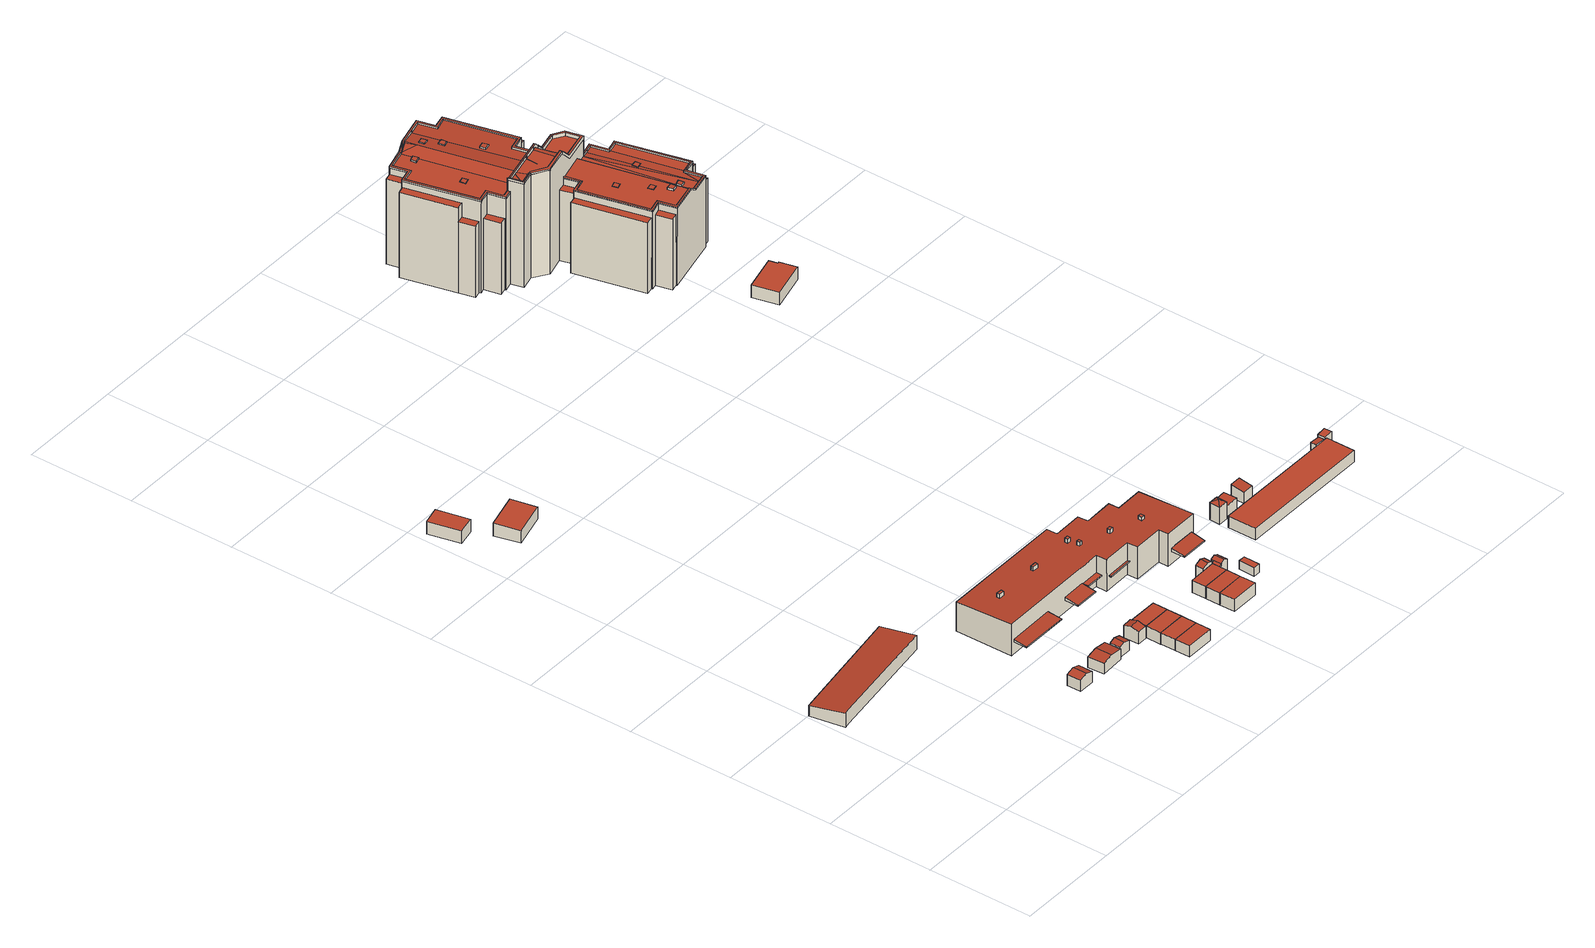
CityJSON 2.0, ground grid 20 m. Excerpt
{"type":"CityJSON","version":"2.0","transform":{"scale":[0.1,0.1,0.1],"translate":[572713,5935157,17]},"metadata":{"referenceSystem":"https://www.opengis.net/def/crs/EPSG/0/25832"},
"CityObjects":{
"building1":{"type":"Building","attributes":{"Grundfläche 2D":"156.822739","Grundhöhe NN":"17.867"},"geometry":[{"type":"Solid","lod":"3","boundaries":[[[[0,1,2,3,4,5]],[[6,3,2,1,7,8]],[[4,3,6,9]],[[10,0,5,4,9,11]],[[1,0,10,7]],[[11,9,6,8,7,10]]]],"semantics":{"surfaces":[{"type":"RoofSurface"},{"type":"WallSurface"},{"type":"GroundSurface"}],"values":[[0,1,1,1,1,2]]}}]},
"building2":{"type":"Building","attributes":{"Grundfläche 2D":"7.938549","Grundhöhe NN":"18.484"},"geometry":[{"type":"Solid","lod":"3","boundaries":[[[[12,13,14,15]],[[16,12,15,17]],[[17,15,14,18,19]],[[16,17,19,20]],[[13,12,16,20,21]],[[14,13,21,18]],[[19,18,21,20]]]],"semantics":{"surfaces":[{"type":"RoofSurface"},{"type":"WallSurface"},{"type":"GroundSurface"}],"values":[[0,0,1,1,1,1,2]]}}]},
"building3":{"type":"Building","attributes":{"Grundfläche 2D":"20.739917","Grundhöhe NN":"17.662"},"geometry":[{"type":"Solid","lod":"3","boundaries":[[[[22,23,24,25]],[[26,27,25,24]],[[27,28,22,25]],[[28,29,23,22]],[[29,26,24,23]],[[29,28,27,26]]]],"semantics":{"surfaces":[{"type":"RoofSurface"},{"type":"WallSurface"},{"type":"GroundSurface"}],"values":[[0,1,1,1,1,2]]}}]},
"building4":{"type":"Building","attributes":{"Grundfläche 2D":"14.587324","Grundhöhe NN":"18.676"},"geometry":[{"type":"Solid","lod":"3","boundaries":[[[[30,31,32,33]],[[34,31,30,35]],[[33,32,36,37]],[[35,30,33,37,38]],[[34,35,38,39]],[[36,32,31,34,39]],[[38,37,36,39]]]],"semantics":{"surfaces":[{"type":"RoofSurface"},{"type":"WallSurface"},{"type":"GroundSurface"}],"values":[[0,0,1,1,1,1,2]]}}]},
"building5":{"type":"Building","attributes":{"Grundfläche 2D":"33.916107","Grundhöhe NN":"17.527"},"geometry":[{"type":"Solid","lod":"3","boundaries":[[[[40,41,42,43]],[[44,45,43,42]],[[45,46,40,43]],[[46,47,41,40]],[[47,44,42,41]],[[47,46,45,44]]]],"semantics":{"surfaces":[{"type":"RoofSurface"},{"type":"WallSurface"},{"type":"GroundSurface"}],"values":[[0,1,1,1,1,2]]}}]},
"building6":{"type":"Building","attributes":{"Grundfläche 2D":"4.692094","Grundhöhe NN":"18.801"},"geometry":[{"type":"Solid","lod":"3","boundaries":[[[[48,49,50,51]],[[52,48,51,53]],[[53,51,50,54,55]],[[52,53,55,56]],[[49,48,52,56,57]],[[50,49,57,54]],[[55,54,57,56]]]],"semantics":{"surfaces":[{"type":"RoofSurface"},{"type":"WallSurface"},{"type":"GroundSurface"}],"values":[[0,0,1,1,1,1,2]]}}]},
"building7":{"type":"Building","attributes":{"Grundfläche 2D":"5.628392","Grundhöhe NN":"18.333"},"geometry":[{"type":"Solid","lod":"3","boundaries":[[[[58,59,60,61]],[[62,58,61,63]],[[63,61,60,64,65]],[[62,63,65,66]],[[59,58,62,66,67]],[[60,59,67,64]],[[65,64,67,66]]]],"semantics":{"surfaces":[{"type":"RoofSurface"},{"type":"WallSurface"},{"type":"GroundSurface"}],"values":[[0,0,1,1,1,1,2]]}}]},
"building8":{"type":"Building","attributes":{"Grundfläche 2D":"15.781869","Grundhöhe NN":"18.406"},"geometry":[{"type":"Solid","lod":"3","boundaries":[[[[68,69,70,71]],[[72,73,71,70]],[[73,74,68,71]],[[74,75,69,68]],[[75,72,70,69]],[[75,74,73,72]]]],"semantics":{"surfaces":[{"type":"RoofSurface"},{"type":"WallSurface"},{"type":"GroundSurface"}],"values":[[0,1,1,1,1,2]]}}]},
"building9":{"type":"Building","attributes":{"Grundfläche 2D":"15.780417","Grundhöhe NN":"18.406"},"geometry":[{"type":"Solid","lod":"3","boundaries":[[[[76,69,68,77]],[[74,78,77,68]],[[78,79,76,77]],[[79,75,69,76]],[[75,74,68,69]],[[75,79,78,74]]]],"semantics":{"surfaces":[{"type":"RoofSurface"},{"type":"WallSurface"},{"type":"GroundSurface"}],"values":[[0,1,1,1,1,2]]}}]},
"building10":{"type":"Building","attributes":{"Grundfläche 2D":"15.835373","Grundhöhe NN":"18.333"},"geometry":[{"type":"Solid","lod":"3","boundaries":[[[[80,81,76,77]],[[82,83,77,76]],[[83,84,80,77]],[[84,85,81,80]],[[85,82,76,81]],[[85,84,83,82]]]],"semantics":{"surfaces":[{"type":"RoofSurface"},{"type":"WallSurface"},{"type":"GroundSurface"}],"values":[[0,1,1,1,1,2]]}}]},
"building11":{"type":"Building","attributes":{"Grundfläche 2D":"15.611466","Grundhöhe NN":"18.384"},"geometry":[{"type":"Solid","lod":"3","boundaries":[[[[80,86,87,81]],[[88,89,86,80]],[[89,90,87,86]],[[90,91,81,87]],[[91,88,80,81]],[[90,89,88,91]]]],"semantics":{"surfaces":[{"type":"RoofSurface"},{"type":"WallSurface"},{"type":"GroundSurface"}],"values":[[0,1,1,1,1,2]]}}]},
"building12":{"type":"Building","attributes":{"Grundfläche 2D":"457.898469","Grundhöhe NN":"18.899"},"children":["building12-1","building12-2","building12-3","building12-4","building12-5","building12-6","building12-7","building12-8","building12-9","building12-10","building12-11"],"geometry":[{"type":"Solid","lod":"3","boundaries":[[[[92,93,94,95,96,97,98,99,100,101,102,103,104,105,106,107,108,109,110,111,112]],[[113,114,115,116]],[[117,118,113,116,119]],[[120,117,119,121]],[[100,99,98,122,123,124,125,126,127,128,102,101]],[[103,102,128,127,126,129,104]],[[130,106,105,104,129,131,132]],[[106,130,132,131,133,107]],[[108,107,133,134]],[[109,108,134,135]],[[110,109,135,136]],[[121,119,116,115,137,138,111,110,136,139]],[[112,111,138,140]],[[92,112,140,141]],[[93,92,141,142]],[[94,93,142,143]],[[95,94,143,144]],[[96,95,144,145]],[[97,96,145,146]],[[98,97,146,122]],[[118,117,147,148]],[[114,113,118,148,149]],[[115,114,149,137]],[[120,121,139,150]],[[117,120,150,147]],[[125,124,123,122,146,145,144,143,142,141,140,138,137,149,148,147,150,139,136,135,134,133,131,129,126]]]],"semantics":{"surfaces":[{"type":"RoofSurface"},{"type":"WallSurface"},{"type":"GroundSurface"}],"values":[[0,0,0,0,1,1,1,1,1,1,1,1,1,1,1,1,1,1,1,1,1,1,1,1,1,2]]}}]},
"building12-1":{"type":"BuildingInstallation","parents":["building12"],"geometry":[{"type":"MultiSurface","lod":"3","boundaries":[[[151,152,153,154]],[[154,153,155,156]],[[156,157,151,154]],[[152,151,157,158]],[[158,155,153,152]]],"semantics":{"surfaces":[{"type":"RoofSurface"},{"type":"WallSurface"}],"values":[0,1,1,1,1]}}]},
"building12-2":{"type":"BuildingInstallation","parents":["building12"],"geometry":[{"type":"MultiSurface","lod":"3","boundaries":[[[159,160,161,162]],[[162,161,163,164]],[[159,162,164,165]],[[160,159,165,166]],[[161,160,166,163]]],"semantics":{"surfaces":[{"type":"RoofSurface"},{"type":"WallSurface"}],"values":[0,1,1,1,1]}}]},
"building12-3":{"type":"BuildingInstallation","parents":["building12"],"geometry":[{"type":"MultiSurface","lod":"3","boundaries":[[[167,168,169,170]],[[170,169,171,172]],[[167,170,172,173]],[[168,167,173,174]],[[169,168,174,171]]],"semantics":{"surfaces":[{"type":"RoofSurface"},{"type":"WallSurface"}],"values":[0,1,1,1,1]}}]},
"building12-4":{"type":"BuildingInstallation","parents":["building12"],"geometry":[{"type":"MultiSurface","lod":"3","boundaries":[[[175,176,177,178]],[[178,177,179,180]],[[175,178,180,181]],[[176,175,181,182]],[[177,176,182,179]]],"semantics":{"surfaces":[{"type":"RoofSurface"},{"type":"WallSurface"}],"values":[0,1,1,1,1]}}]},
"building12-5":{"type":"BuildingInstallation","parents":["building12"],"geometry":[{"type":"MultiSurface","lod":"3","boundaries":[[[183,184,185,186]],[[185,187,188,186]],[[188,189,183,186]],[[184,183,189,190]],[[190,187,185,184]]],"semantics":{"surfaces":[{"type":"RoofSurface"},{"type":"WallSurface"}],"values":[0,1,1,1,1]}}]},
"building12-6":{"type":"BuildingInstallation","parents":["building12"],"geometry":[{"type":"MultiSurface","lod":"3","boundaries":[[[191,192,193,194]],[[195,196,194,193]],[[191,194,196,197]],[[197,198,192,191]],[[193,192,198,195]]],"semantics":{"surfaces":[{"type":"RoofSurface"},{"type":"WallSurface"}],"values":[0,1,1,1,1]}}]},
"building12-7":{"type":"BuildingInstallation","parents":["building12"],"geometry":[{"type":"MultiSurface","lod":"3","boundaries":[[[199,128,200,201]],[[201,200,202,203]],[[199,201,203,204]],[[199,204,127,128]],[[128,127,202,200]],[[202,127,204,203]]],"semantics":{"surfaces":[{"type":"RoofSurface"},{"type":"WallSurface"},{"type":"OuterCeilingSurface"}],"values":[0,1,1,1,1,2]}}]},
"building12-8":{"type":"BuildingInstallation","parents":["building12"],"geometry":[{"type":"MultiSurface","lod":"3","boundaries":[[[205,206,207,208]],[[206,205,209,210]],[[207,206,210,211]],[[208,207,211,212]],[[208,212,209,205]],[[210,209,212,211]]],"semantics":{"surfaces":[{"type":"RoofSurface"},{"type":"WallSurface"},{"type":"OuterCeilingSurface"}],"values":[0,1,1,1,1,2]}}]},
"building12-9":{"type":"BuildingInstallation","parents":["building12"],"geometry":[{"type":"MultiSurface","lod":"3","boundaries":[[[213,214,215,216]],[[217,218,216,215]],[[218,219,213,216]],[[219,220,214,213]],[[220,217,215,214]],[[220,219,218,217]]],"semantics":{"surfaces":[{"type":"RoofSurface"},{"type":"WallSurface"},{"type":"OuterCeilingSurface"}],"values":[0,1,1,1,1,2]}}]},
"building12-10":{"type":"BuildingInstallation","parents":["building12"],"geometry":[{"type":"MultiSurface","lod":"3","boundaries":[[[221,222,223,224]],[[225,226,224,223]],[[226,227,221,224]],[[227,228,222,221]],[[228,225,223,222]],[[228,227,226,225]]],"semantics":{"surfaces":[{"type":"RoofSurface"},{"type":"WallSurface"},{"type":"OuterCeilingSurface"}],"values":[0,1,1,1,1,2]}}]},
"building12-11":{"type":"BuildingInstallation","parents":["building12"],"geometry":[{"type":"MultiSurface","lod":"3","boundaries":[[[229,230,130,231]],[[232,132,130,230]],[[132,233,231,130]],[[233,234,229,231]],[[234,232,230,229]],[[232,234,233,132]]],"semantics":{"surfaces":[{"type":"RoofSurface"},{"type":"WallSurface"},{"type":"OuterCeilingSurface"}],"values":[0,1,1,1,1,2]}}]},
"building13":{"type":"Building","attributes":{"Grundfläche 2D":"16.152364","Grundhöhe NN":"18.171"},"geometry":[{"type":"Solid","lod":"3","boundaries":[[[[235,236,237,238]],[[239,240,238,237]],[[240,241,235,238]],[[241,242,236,235]],[[242,239,237,236]],[[242,241,240,239]]]],"semantics":{"surfaces":[{"type":"RoofSurface"},{"type":"WallSurface"},{"type":"GroundSurface"}],"values":[[0,1,1,1,1,2]]}}]},
"building14":{"type":"Building","attributes":{"Grundfläche 2D":"15.129934","Grundhöhe NN":"18.195"},"geometry":[{"type":"Solid","lod":"3","boundaries":[[[[243,236,235,244]],[[241,245,244,235]],[[245,246,243,244]],[[246,242,236,243]],[[242,241,235,236]],[[242,246,245,241]]]],"semantics":{"surfaces":[{"type":"RoofSurface"},{"type":"WallSurface"},{"type":"GroundSurface"}],"values":[[0,1,1,1,1,2]]}}]},
"building15":{"type":"Building","attributes":{"Grundfläche 2D":"18.663403","Grundhöhe NN":"18.206"},"children":["building15-1"],"geometry":[{"type":"Solid","lod":"3","boundaries":[[[[247,248,249,250,251]],[[252,248,247,253]],[[244,254,255,256,243]],[[244,243,246,245]],[[257,258,255,254,244,245,259]],[[255,258,257,260,256]],[[243,256,260,246]],[[251,250,249,261,262]],[[253,247,251,262,263]],[[252,253,263,264]],[[261,249,248,252,264]],[[262,261,264,263]],[[257,259,245,246,260]]]],"semantics":{"surfaces":[{"type":"RoofSurface"},{"type":"WallSurface"},{"type":"GroundSurface"}],"values":[[0,0,0,1,1,1,1,1,1,1,1,2,2]]}}]},
"building15-1":{"type":"BuildingInstallation","parents":["building15"],"geometry":[{"type":"MultiSurface","lod":"3","boundaries":[[[265,266,267,255,254]],[[265,268,269,266]],[[267,266,269,270]],[[270,258,271,254,255,267]],[[265,254,271,268]],[[271,258,270,269,268]]],"semantics":{"surfaces":[{"type":"RoofSurface"},{"type":"WallSurface"},{"type":"OuterCeilingSurface"}],"values":[0,1,1,1,1,2]}}]},
"building16":{"type":"Building","attributes":{"Grundfläche 2D":"2.827346","Grundhöhe NN":"18.206"},"geometry":[{"type":"Solid","lod":"3","boundaries":[[[[272,273,274,275,276]],[[265,276,275,274,277,266]],[[277,274,273,278,279]],[[280,268,265,266,277,279,281]],[[276,265,268,280,282,272]],[[273,272,282,278]],[[281,279,278,282,280]]]],"semantics":{"surfaces":[{"type":"RoofSurface"},{"type":"WallSurface"},{"type":"GroundSurface"}],"values":[[0,0,1,1,1,1,2]]}}]},
"building17":{"type":"Building","attributes":{"Grundfläche 2D":"4.014023","Grundhöhe NN":"18.457"},"geometry":[{"type":"Solid","lod":"3","boundaries":[[[[283,284,285,286]],[[287,288,286,285]],[[288,289,283,286]],[[289,290,284,283]],[[290,287,285,284]],[[290,289,288,287]]]],"semantics":{"surfaces":[{"type":"RoofSurface"},{"type":"WallSurface"},{"type":"GroundSurface"}],"values":[[0,1,1,1,1,2]]}}]},
"building18":{"type":"Building","attributes":{"Grundfläche 2D":"3.558987","Grundhöhe NN":"18.918"},"geometry":[{"type":"Solid","lod":"3","boundaries":[[[[291,292,293]],[[291,294,292]],[[291,293,295]],[[291,295,294]],[[296,297,293,292]],[[297,298,295,293]],[[298,299,294,295]],[[299,296,292,294]],[[299,298,297,296]]]],"semantics":{"surfaces":[{"type":"RoofSurface"},{"type":"WallSurface"},{"type":"GroundSurface"}],"values":[[0,0,0,0,1,1,1,1,2]]}}]},
"building19":{"type":"Building","attributes":{"Grundfläche 2D":"6.610300","Grundhöhe NN":"18.988"},"geometry":[{"type":"Solid","lod":"3","boundaries":[[[[300,301,302,303]],[[301,300,304,305]],[[302,301,305,306]],[[303,302,306,307]],[[300,303,307,304]],[[305,304,307,306]]]],"semantics":{"surfaces":[{"type":"RoofSurface"},{"type":"WallSurface"},{"type":"GroundSurface"}],"values":[[0,1,1,1,1,2]]}}]},
"building20":{"type":"Building","attributes":{"Grundfläche 2D":"5.341030","Grundhöhe NN":"19.145"},"geometry":[{"type":"Solid","lod":"3","boundaries":[[[[308,309,310,311]],[[312,313,311,310]],[[313,314,308,311]],[[314,315,309,308]],[[315,312,310,309]],[[315,314,313,312]]]],"semantics":{"surfaces":[{"type":"RoofSurface"},{"type":"WallSurface"},{"type":"GroundSurface"}],"values":[[0,1,1,1,1,2]]}}]},
"building21":{"type":"Building","attributes":{"Grundfläche 2D":"146.550472","Grundhöhe NN":"18.325"},"geometry":[{"type":"Solid","lod":"3","boundaries":[[[[316,317,318,319,320,321]],[[322,323,324,325]],[[326,327,328,329]],[[319,318,330,331]],[[319,331,332,320]],[[321,333,334,316]],[[317,316,334,335]],[[318,317,335,330]],[[324,320,332,336,325]],[[322,325,336,337]],[[322,337,333,321,323]],[[323,321,320,324]],[[327,326,338,339]],[[328,327,339,340]],[[329,328,340,341]],[[326,329,341,338]],[[331,330,335,334,333,337,336,332]],[[339,338,341,340]]]],"semantics":{"surfaces":[{"type":"RoofSurface"},{"type":"WallSurface"},{"type":"GroundSurface"}],"values":[[0,0,0,1,1,1,1,1,1,1,1,1,1,1,1,1,2,2]]}}]},
"building22":{"type":"Building","attributes":{"Grundfläche 2D":"775.890330","Grundhöhe NN":"17.255"},"children":["building22-1","building22-2","building22-3","building22-4","building22-5","building22-6","building22-7","building22-8","building22-9","building22-10","building22-11"],"geometry":[{"type":"MultiSurface","lod":"3","boundaries":[[[342,343,344,345,346,347,348,349,350,351,352]],[[351,350,353,354,355,356,357,358,359]],[[356,360,361,357]],[[362,363,364,361,360,365,366,367,368,369,370]],[[371,372,368]],[[372,369,368]],[[373,372,371]],[[374,375,373]],[[375,372,373]],[[376,377,374]],[[378,379,376]],[[374,377,375]],[[379,377,376]],[[380,381,382,383]],[[384,381,380]],[[385,386,387,388,389,390,391,392,381,384,393,394,395,396,397,398,399,400,401]],[[402,403,404,405,406,407,408,409,410,411,412,413,414,415,416,383,382,417,418,419]],[[420,421,422]],[[423,424,425,421,426,427]],[[428,429,430,431,432]],[[433,434,435,436,437,438,439,440,441,430,429,442,443,444,445,446,447,448,449,450,451]],[[452,453,454,455,456,457,428,432,458,459,460,461,462,463,464,465]],[[466,467,468,469,470]],[[468,467,466,470,471,472,473,474]],[[473,472,475,476,477,468,474]],[[478,479,480,481,482,483,484,485,486,469,487,488]],[[487,469,489]],[[486,485,484,470,469]],[[490,478,488,491]],[[492,475,472]],[[493,476,475,492,494,495,496,497,498]],[[499,500,501,502,503,504,505]],[[506,507,508,509,510,503,502,501]],[[511,512,513,514,515,516,517,518,519,520,499,505,504,521]],[[522,511,521]],[[517,519,518]],[[514,513,512,523,524,525]],[[526,527,528,529,530,531,524,532,533,534]],[[531,535,524]],[[527,526,536,537,538]],[[524,535,539,525]],[[424,540,541,542,541,543,422,421,425]],[[421,420,426]],[[541,540,544,545,546,547,548,549]],[[550,551,423,427,552,553,554,555,556,557,558]],[[559,560,561,562]],[[563,564,565,566]],[[567,568,569,570]],[[571,572,573,574]],[[575,576,577,578,579]],[[580,581,582,583]],[[584,585,586,587]],[[588,589,590,591,592,593,594]],[[595,596,597,598]],[[599,600,601,602]],[[603,604,605,606]],[[607,608,609,610]],[[611,612,613,614]],[[615,616,617,618]],[[506,501,500,499,520,519,347,346,345,344]],[[519,517,348,347]],[[348,517,516,515,514,349]],[[539,535,353,350,349,514,525]],[[535,531,530,529,528,527,360,356,355,354,353]],[[527,538,365,360]],[[538,537,366,365]],[[367,366,537,536]],[[532,524,378,376,374,373,371,368,367,536,526,534,533]],[[372,375,377,379,523,619,620,621,622,623,624,362,370,369]],[[625,363,362,624]],[[625,626,364,363]],[[358,357,361,364,626,627,628,629,630,631,507,343,342,352,351,359]],[[558,557,411,410]],[[556,412,411,557]],[[556,555,413,412]],[[555,554,414,413]],[[554,553,415,414]],[[553,552,416,415]],[[383,416,552,427]],[[420,384,380,383,427,426]],[[420,422,543,541,394,393,384]],[[395,394,541,549]],[[548,396,395,549]],[[548,547,397,396]],[[398,397,547,546]],[[546,545,399,398]],[[632,633,389,388,387,386,634,635]],[[544,400,399,545]],[[636,637,385,401]],[[637,634,386,385]],[[633,638,390,389]],[[639,391,390,638]],[[392,391,639,640,641,642,643,644,645,418,417,382,381]],[[645,646,419,418]],[[646,647,648,403,402,419]],[[648,649,650,405,404,403]],[[650,651,406,405]],[[651,652,653,408,407,406]],[[653,654,409,408]],[[655,656,452,465]],[[656,657,453,452]],[[657,658,659,455,454,453]],[[659,660,456,455]],[[660,661,457,456]],[[428,457,661,662,663,664,665,442,429]],[[665,666,443,442]],[[667,444,443,666]],[[668,446,445,444,667,669]],[[670,447,446,668]],[[671,448,447,670]],[[672,673,449,448,671]],[[470,484,483,482,481,435,434,433,451,450]],[[479,436,435,481,480]],[[479,478,490,437,436]],[[490,491,438,437]],[[439,438,491,488,487]],[[440,439,487,489]],[[441,440,489,469]],[[441,469,468,430]],[[430,468,477,476,432,431]],[[458,432,476,493]],[[493,498,459,458]],[[498,497,460,459]],[[461,460,497,496]],[[496,495,462,461]],[[495,494,463,462]],[[504,503,674,675]],[[522,521,504,675,676]],[[598,655,465,464,463,494,492,472,471,470,450,624,623,622,621,620,619,523,512,511,522,676,677,595]],[[673,678,679,625,624,450,449]],[[626,625,679,680]],[[681,589,588,594,593,592,636,401,400,544,540,424,423,551,507,631,630,629,628,627,626,680,682]],[[507,551,550,508]],[[509,508,550,558,410]],[[654,683,674,503,510,509,410,409]],[[684,685,686,645,644,643,642,641,640,639,687,688]],[[689,567,570,646,645,686]],[[690,691,648,647,646,570,569,692]],[[604,603,693,694,650,649,648,691,695,573,572]],[[608,651,650,694,696,609]],[[697,653,652,651,608,607,698]],[[654,653,697,683]],[[636,592,591,637]],[[699,634,637,591,590,700]],[[578,701,702,633,632,635,634,699,703,575,579]],[[560,638,633,702,704,561]],[[705,687,639,638,560,559]],[[564,706,707,659,658,657,708,709,565]],[[585,660,659,707,710,586]],[[711,661,660,585,584,712]],[[713,665,664,663,662,661,711,714]],[[583,666,665,713,715,580]],[[716,667,666,583,582,717]],[[612,611,718,719,668,669,667,716,720,601,600]],[[618,670,668,719,721,615]],[[722,671,670,618,617,723]],[[673,672,671,722,678]],[[655,598,597,656]],[[724,708,657,656,597,596]],[[562,561,704,725]],[[559,562,725,705]],[[566,565,709,726]],[[563,566,726,727]],[[564,563,727,706]],[[568,567,689,728]],[[569,568,728,692]],[[574,573,695,729]],[[574,729,730,605,571]],[[571,605,604,572]],[[576,575,703,731]],[[577,576,731,732]],[[578,577,732,701]],[[581,580,715,733]],[[582,581,733,717]],[[587,586,710,734]],[[584,587,734,712]],[[590,589,681,700]],[[596,595,677,724]],[[602,601,720,735]],[[602,735,736,613,599]],[[599,613,612,600]],[[606,605,730,737]],[[737,693,603,606]],[[610,609,696,738]],[[607,610,738,698]],[[614,613,736,739]],[[739,718,611,614]],[[616,615,721,740]],[[617,616,740,723]],[[716,717,733,715,713,714,711,712,734,710,707,706,727,726,709,708,724,677,676,675,674,683,697,698,738,696,694,693,737,730,729,695,691,690,692,728,689,686,685,684,688,687,705,725,704,702,701,732,731,703,699,700,681,682,680,679,678,722,723,740,721,719,718,739,736,735,720]]],"semantics":{"surfaces":[{"type":"RoofSurface"},{"type":"WallSurface"},{"type":"GroundSurface"}],"values":[0,0,0,0,0,0,0,0,0,0,0,0,0,0,0,0,0,0,0,0,0,0,0,0,0,0,0,0,0,0,0,0,0,0,0,0,0,0,0,0,0,0,0,0,0,0,0,0,0,0,0,0,0,0,0,0,0,0,0,1,1,1,1,1,1,1,1,1,1,1,1,1,1,1,1,1,1,1,1,1,1,1,1,1,1,1,1,1,1,1,1,1,1,1,1,1,1,1,1,1,1,1,1,1,1,1,1,1,1,1,1,1,1,1,1,1,1,1,1,1,1,1,1,1,1,1,1,1,1,1,1,1,1,1,1,1,1,1,1,1,1,1,1,1,1,1,1,1,1,1,1,1,1,1,1,1,1,1,1,1,1,1,1,1,1,1,1,1,1,1,1,1,1,1,1,1,1,1,1,1,1,1,1,1,1,1,1,1,1,2]}}]},
"building22-1":{"type":"BuildingInstallation","parents":["building22"],"geometry":[{"type":"MultiSurface","lod":"3","boundaries":[[[741,742,379,378,743,744,745,746,747,748,749,750,751,344,752,753,754]],[[524,513,755,756,518,757,746,745,744,743,378]],[[758,747,746,757]],[[505,759,760,750,749,748,747,758]],[[760,502,506,344,343,507,508,752,344,751,750]],[[508,509,753,752]],[[509,510,503,754,753]],[[503,504,741,754]],[[504,521,522,742,741]],[[522,511,512,523,379,742]]],"semantics":{"surfaces":[{"type":"RoofSurface"},{"type":"WallSurface"}],"values":[0,1,1,1,1,1,1,1,1,1]}}]},
"building22-2":{"type":"BuildingInstallation","parents":["building22"],"geometry":[{"type":"MultiSurface","lod":"3","boundaries":[[[761,762,763,764]],[[765,766,764,763]],[[761,764,766,767]],[[767,768,762,761]],[[763,762,768,765]]],"semantics":{"surfaces":[{"type":"RoofSurface"},{"type":"WallSurface"}],"values":[0,1,1,1,1]}}]},
"building22-3":{"type":"BuildingInstallation","parents":["building22"],"geometry":[{"type":"MultiSurface","lod":"3","boundaries":[[[769,770,771,772,773]],[[774,775,771,770]],[[770,769,776,774]],[[775,777,772,771]],[[769,773,772,777,542,776]]],"semantics":{"surfaces":[{"type":"RoofSurface"},{"type":"WallSurface"}],"values":[0,1,1,1,1]}}]},
"building22-4":{"type":"BuildingInstallation","parents":["building22"],"geometry":[{"type":"MultiSurface","lod":"3","boundaries":[[[778,779,780,781]],[[781,780,782,783]],[[778,781,783,784]],[[779,778,784,785]],[[780,779,785,782]]],"semantics":{"surfaces":[{"type":"RoofSurface"},{"type":"WallSurface"}],"values":[0,1,1,1,1]}}]},
"building22-5":{"type":"BuildingInstallation","parents":["building22"],"geometry":[{"type":"MultiSurface","lod":"3","boundaries":[[[786,787,788,789]],[[787,786,790,791]],[[792,793,789,788]],[[786,789,793,790]],[[791,792,788,787]]],"semantics":{"surfaces":[{"type":"RoofSurface"},{"type":"WallSurface"}],"values":[0,1,1,1,1]}}]},
"building22-6":{"type":"BuildingInstallation","parents":["building22"],"geometry":[{"type":"MultiSurface","lod":"3","boundaries":[[[794,795,796,797]],[[797,796,798,799]],[[794,797,799,800]],[[795,794,800,801]],[[796,795,801,798]]],"semantics":{"surfaces":[{"type":"RoofSurface"},{"type":"WallSurface"}],"values":[0,1,1,1,1]}}]},
"building22-7":{"type":"BuildingInstallation","parents":["building22"],"geometry":[{"type":"MultiSurface","lod":"3","boundaries":[[[802,803,804,805,806]],[[486,807,804,803,808]],[[807,809,805,804]],[[802,806,805,809,485,810]],[[810,808,803,802]]],"semantics":{"surfaces":[{"type":"RoofSurface"},{"type":"WallSurface"}],"values":[0,1,1,1,1]}}]},
"building22-8":{"type":"BuildingInstallation","parents":["building22"],"geometry":[{"type":"MultiSurface","lod":"3","boundaries":[[[811,812,813,814]],[[815,816,814,813]],[[811,814,816,817]],[[812,811,817,818]],[[818,815,813,812]]],"semantics":{"surfaces":[{"type":"RoofSurface"},{"type":"WallSurface"}],"values":[0,1,1,1,1]}}]},
"building22-9":{"type":"BuildingInstallation","parents":["building22"],"geometry":[{"type":"MultiSurface","lod":"3","boundaries":[[[819,820,821,822]],[[822,821,823,824]],[[819,822,824,825]],[[820,819,825,826]],[[821,820,826,823]]],"semantics":{"surfaces":[{"type":"RoofSurface"},{"type":"WallSurface"}],"values":[0,1,1,1,1]}}]},
"building22-10":{"type":"BuildingInstallation","parents":["building22"],"geometry":[{"type":"MultiSurface","lod":"3","boundaries":[[[827,828,829,830]],[[831,832,830,829]],[[827,830,832,833]],[[833,834,828,827]],[[829,828,834,831]]],"semantics":{"surfaces":[{"type":"RoofSurface"},{"type":"WallSurface"}],"values":[0,1,1,1,1]}}]},
"building22-11":{"type":"BuildingInstallation","parents":["building22"],"geometry":[{"type":"MultiSurface","lod":"3","boundaries":[[[835,836,837,838]],[[467,839,836,835,474]],[[839,840,837,836]],[[466,473,838,837,840]],[[473,474,835,838]]],"semantics":{"surfaces":[{"type":"RoofSurface"},{"type":"WallSurface"}],"values":[0,1,1,1,1]}}]},
"building23":{"type":"Building","attributes":{"Grundfläche 2D":"35.727358","Grundhöhe NN":"17.461"},"geometry":[{"type":"Solid","lod":"3","boundaries":[[[[841,842,843,844,845,846]],[[847,848,846,845]],[[848,849,841,846]],[[849,850,842,841]],[[850,851,843,842]],[[851,852,844,843]],[[852,847,845,844]],[[852,851,850,849,848,847]]]],"semantics":{"surfaces":[{"type":"RoofSurface"},{"type":"WallSurface"},{"type":"GroundSurface"}],"values":[[0,1,1,1,1,1,1,2]]}}]}
},
"vertices":[
[243,365,37],[233,432,30],[11,397,30],[0,395,30],[11,330,37],[21,332,37],[0,395,9],[233,432,9],[11,397,9],[11,330,9],[243,365,9],[21,332,9],
[322,112,42],[307,112,37],[307,85,37],[322,85,42],[337,112,37],[337,85,37],[307,85,15],[337,85,15],[337,112,15],[307,112,15],
[46,1179,32],[13,1171,32],[27,1111,32],[60,1118,32],[27,1111,7],[60,1118,7],[46,1179,7],[13,1171,7],
[385,83,42],[384,114,42],[362,113,38],[364,82,38],[409,115,38],[410,84,38],[362,113,17],[364,82,17],[410,84,17],[409,115,17],
[153,1055,29],[141,1102,31],[75,1085,31],[87,1038,29],[75,1085,5],[87,1038,5],[153,1055,5],[141,1102,5],
[424,107,42],[413,107,38],[413,87,38],[424,87,42],[437,107,38],[437,87,38],[413,87,18],[437,87,18],[437,107,18],[413,107,18],
[482,105,42],[482,120,37],[464,119,37],[464,104,42],[483,89,37],[464,89,37],[464,119,13],[464,89,13],[483,89,13],[482,120,13],
[540,32,36],[485,32,36],[485,3,36],[540,4,36],[485,3,14],[540,4,14],[540,32,14],[485,32,14],
[485,61,36],[540,61,36],[540,61,14],[485,61,14],
[540,90,36],[485,90,36],[485,61,13],[540,61,13],[540,90,13],[485,90,13],
[540,118,36],[485,118,36],[540,90,14],[540,118,14],[485,118,14],[485,90,14],
[661,299,78],[605,298,78],[604,318,77],[549,317,77],[549,338,76],[309,336,77],[310,226,82],[315,226,82],[498,229,81],[500,229,81],[537,230,81],[537,218,82],[537,209,82],[543,209,82],[592,210,82],[593,189,83],[649,190,83],[649,171,84],[716,172,83],[714,280,79],[661,279,79],[738,244,47],[738,259,41],[715,259,41],[715,244,47],[737,230,41],[738,230,41],[715,230,41],[738,212,41],[715,212,41],[310,226,19],[315,226,19],[498,229,19],[500,229,19],[537,230,19],[537,230,46],[537,230,48],[537,209,19],[592,210,48],[592,210,19],[592,210,46],[593,189,19],[649,190,19],[649,171,19],[716,172,19],[715,259,19],[714,280,19],[715,212,19],[661,279,19],[661,299,19],[605,298,19],[604,318,19],[549,317,19],[549,338,19],[309,336,19],[737,230,19],[738,230,19],[738,259,19],[738,212,19],
[660,235,88],[654,235,88],[654,228,88],[660,228,88],[654,228,81],[660,228,81],[660,235,81],[654,235,81],
[544,293,87],[537,293,87],[537,287,87],[544,287,87],[537,287,79],[544,287,79],[544,293,78],[537,293,79],
[367,290,87],[356,291,87],[356,285,87],[367,285,87],[356,285,79],[367,285,79],[367,290,79],[356,291,79],
[457,291,87],[446,291,87],[446,286,87],[457,286,87],[446,286,79],[457,286,79],[457,291,79],[446,291,79],
[604,254,88],[597,254,88],[597,248,88],[604,248,88],[597,248,80],[604,248,80],[604,254,80],[597,254,80],
[542,273,87],[542,267,87],[548,267,87],[548,273,87],[548,267,80],[548,273,79],[542,273,79],[542,267,80],
[537,218,48],[500,229,48],[500,218,48],[500,229,46],[500,218,46],[537,218,46],
[452,229,50],[452,201,46],[498,201,46],[498,229,50],[452,229,44],[452,201,44],[498,201,44],[498,229,44],
[315,199,47],[407,200,47],[406,228,50],[315,226,50],[406,228,45],[315,226,45],[315,199,45],[407,200,45],
[710,145,46],[710,171,51],[657,171,51],[657,144,46],[657,171,44],[657,144,44],[710,145,44],[710,171,44],
[543,204,48],[593,205,48],[543,209,48],[593,205,46],[543,209,46],[543,204,46],
[680,51,36],[626,50,36],[626,20,36],[681,21,36],[626,20,12],[681,21,12],[680,51,12],[626,50,12],
[626,78,36],[680,78,36],[680,78,12],[626,78,12],
[669,122,44],[669,106,44],[679,107,40],[679,112,40],[679,122,40],[656,106,40],[655,121,40],[680,92,36],[680,106,36],[625,105,36],[680,106,12],[680,106,34],[680,92,12],[625,105,12],[679,107,12],[679,122,12],[655,121,12],[656,106,12],
[685,92,39],[685,107,39],[680,107,36],[685,92,34],[685,107,34],[680,107,34],[680,92,34],
[700,92,39],[700,112,39],[692,112,43],[692,107,43],[692,92,43],[685,112,39],[700,112,12],[685,112,12],[685,92,12],[685,107,12],[700,92,12],
[729,80,32],[716,80,32],[715,49,32],[728,49,32],[715,49,15],[728,49,15],[729,80,15],[716,80,15],
[796,182,59],[805,173,53],[805,193,53],[787,173,53],[787,193,53],[805,173,19],[805,193,19],[787,193,19],[787,173,19],
[805,173,44],[832,174,44],[831,199,44],[805,198,44],[805,173,20],[832,174,20],[831,199,20],[805,198,20],
[852,200,47],[852,174,43],[873,174,43],[873,200,47],[873,174,21],[873,200,21],[852,200,21],[852,174,21],
[795,162,36],[795,107,36],[1053,107,36],[1053,162,36],[1046,162,36],[1025,162,36],[1025,173,39],[1025,162,39],[1046,162,37],[1046,173,37],[1050,163,38],[1069,164,38],[1068,179,38],[1049,177,38],[1053,107,13],[1053,162,13],[1046,162,13],[1025,162,13],[795,162,13],[795,107,13],[1046,173,13],[1025,173,13],[1050,163,13],[1069,164,13],[1068,179,13],[1049,177,13],
[713,1493,213],[622,1471,213],[623,1468,213],[642,1473,213],[643,1473,213],[683,1483,213],[684,1483,213],[709,1489,213],[718,1491,213],[717,1494,213],[715,1494,213],[726,1493,204],[727,1494,204],[728,1494,203],[744,1498,186],[726,1496,203],[721,1495,209],[720,1495,210],[746,1498,184],[746,1501,184],[811,1466,184],[803,1498,184],[782,1510,184],[782,1507,184],[801,1495,184],[807,1470,184],[754,1457,184],[758,1453,184],[808,1466,184],[753,1457,184],[755,1452,186],[752,1456,185],[734,1452,206],[735,1447,207],[730,1451,211],[733,1447,209],[727,1450,213],[728,1445,213],[598,1668,190],[608,1674,202],[595,1671,188],[596,1667,188],[609,1670,202],[705,1522,202],[729,1528,202],[728,1530,202],[728,1532,202],[695,1661,202],[671,1655,202],[663,1688,202],[609,1674,202],[610,1671,202],[638,1678,202],[660,1683,202],[669,1650,202],[692,1656,202],[723,1531,202],[700,1525,202],[708,1492,202],[713,1493,202],[543,1624,188],[540,1623,188],[540,1622,188],[573,1489,188],[596,1495,188],[603,1465,188],[604,1463,188],[620,1467,188],[619,1472,188],[606,1469,188],[599,1500,188],[576,1494,188],[544,1620,188],[568,1626,188],[560,1658,188],[559,1661,188],[555,1660,188],[563,1629,188],[609,1670,198],[615,1650,200],[610,1671,200],[642,1476,185],[656,1479,200],[617,1640,200],[598,1668,187],[596,1667,185],[832,1266,159],[849,1270,146],[848,1274,146],[846,1273,147],[831,1270,159],[824,1469,146],[825,1470,146],[837,1473,146],[845,1441,146],[868,1446,146],[899,1320,146],[875,1314,146],[883,1282,146],[871,1279,146],[887,1279,146],[879,1312,146],[903,1318,146],[903,1319,146],[870,1450,146],[848,1444,146],[840,1477,146],[811,1469,146],[811,1466,146],[823,1469,146],[738,1418,159],[715,1413,159],[747,1281,159],[748,1279,159],[770,1285,159],[778,1253,159],[782,1258,159],[773,1290,159],[750,1284,159],[719,1410,159],[742,1416,159],[735,1447,159],[733,1447,159],[731,1446,159],[842,1304,143],[844,1294,143],[848,1274,143],[871,1279,142],[811,1466,143],[808,1466,143],[801,1464,143],[841,1303,143],[843,1294,143],[824,1300,157],[831,1270,157],[846,1273,145],[849,1441,143],[845,1441,143],[843,1450,143],[837,1473,143],[825,1470,142],[824,1469,142],[823,1469,142],[843,1391,142],[846,1381,142],[875,1314,143],[878,1315,143],[883,1282,143],[868,1446,143],[899,1320,143],[786,1460,157],[782,1258,157],[735,1447,157],[742,1416,157],[719,1410,157],[750,1284,157],[773,1290,157],[643,1473,209],[642,1473,209],[640,1472,209],[628,1448,209],[626,1444,209],[653,1451,209],[652,1453,209],[623,1468,209],[622,1471,209],[622,1472,209],[619,1472,209],[620,1467,209],[682,1434,209],[717,1443,208],[716,1447,208],[709,1489,207],[690,1484,208],[688,1484,208],[684,1483,208],[682,1439,209],[683,1483,208],[645,1473,209],[679,1435,209],[680,1433,209],[728,1445,207],[727,1450,207],[716,1491,207],[757,1457,177],[746,1498,177],[746,1498,178],[744,1498,180],[728,1494,196],[727,1494,197],[752,1456,182],[753,1457,181],[754,1457,180],[726,1493,197],[807,1470,177],[801,1495,177],[782,1507,177],[718,1491,206],[688,1487,197],[638,1678,197],[623,1652,199],[635,1677,198],[708,1492,198],[700,1525,198],[723,1531,200],[692,1656,200],[669,1650,199],[660,1683,199],[622,1472,185],[622,1471,185],[560,1658,185],[568,1626,185],[544,1620,185],[576,1494,185],[599,1500,185],[606,1469,185],[619,1472,185],[664,1686,186],[671,1655,186],[686,1659,186],[678,1690,186],[733,1278,144],[747,1281,144],[715,1411,144],[701,1408,144],[555,1659,173],[542,1656,173],[549,1625,173],[563,1629,173],[551,1519,173],[565,1522,173],[540,1622,173],[526,1618,173],[728,1530,186],[742,1533,186],[709,1664,186],[695,1660,186],[728,1532,186],[886,1282,130],[900,1285,130],[893,1315,130],[879,1312,130],[778,1255,144],[770,1285,144],[757,1281,144],[764,1252,144],[721,1495,186],[726,1496,186],[718,1526,186],[705,1522,186],[713,1493,186],[715,1494,186],[720,1495,186],[717,1443,144],[724,1415,144],[738,1418,144],[731,1446,144],[893,1421,130],[878,1417,130],[903,1319,130],[917,1323,130],[572,1493,145],[565,1522,145],[551,1519,145],[558,1489,145],[603,1465,145],[596,1495,145],[582,1492,145],[589,1462,145],[870,1449,100],[878,1417,100],[893,1421,100],[885,1453,100],[861,1448,102],[854,1479,102],[840,1476,102],[848,1444,102],[731,1446,205],[733,1447,203],[735,1447,201],[758,1453,177],[808,1466,177],[811,1466,177],[803,1498,177],[782,1510,177],[746,1501,177],[721,1495,202],[720,1495,203],[715,1494,207],[713,1493,207],[728,1532,200],[695,1661,200],[729,1528,200],[728,1530,200],[713,1493,199],[705,1522,199],[671,1655,199],[663,1688,199],[637,1681,197],[609,1674,200],[608,1674,197],[595,1671,185],[559,1661,185],[555,1660,185],[563,1629,185],[543,1624,185],[540,1623,185],[540,1622,185],[573,1489,185],[596,1495,185],[603,1465,185],[604,1463,185],[620,1467,185],[731,1446,157],[738,1418,157],[715,1413,157],[747,1281,157],[748,1279,157],[770,1285,157],[778,1253,157],[832,1266,157],[849,1270,143],[872,1276,142],[887,1279,143],[879,1312,143],[903,1318,143],[870,1450,143],[903,1319,143],[848,1444,143],[840,1477,143],[823,1472,142],[811,1469,143],[626,1444,3],[653,1451,3],[680,1433,3],[717,1443,3],[811,1469,3],[803,1498,3],[782,1510,3],[726,1496,3],[746,1501,3],[620,1467,3],[608,1674,3],[559,1661,3],[555,1660,3],[663,1688,3],[609,1674,3],[555,1659,3],[543,1624,3],[540,1623,3],[549,1625,3],[572,1493,3],[573,1489,3],[540,1622,3],[582,1492,3],[604,1463,3],[603,1465,3],[729,1528,3],[718,1526,3],[695,1660,3],[695,1661,3],[728,1530,3],[686,1659,3],[664,1686,3],[747,1281,3],[748,1279,3],[715,1413,3],[715,1411,3],[757,1281,3],[778,1253,3],[778,1255,3],[887,1279,3],[832,1266,3],[886,1282,3],[903,1318,3],[893,1315,3],[870,1449,3],[870,1450,3],[903,1319,3],[861,1448,3],[840,1477,3],[840,1476,3],[724,1415,3],[678,1690,3],[701,1408,3],[733,1278,3],[542,1656,3],[526,1618,3],[551,1519,3],[742,1533,3],[709,1664,3],[900,1285,3],[764,1252,3],[917,1323,3],[893,1421,3],[558,1489,3],[589,1462,3],[885,1453,3],[854,1479,3],
[653,1451,213],[680,1433,213],[716,1447,213],[683,1439,213],[682,1439,213],[681,1439,213],[655,1454,213],[652,1453,213],[650,1453,213],[628,1447,213],[628,1448,213],[622,1472,213],[619,1472,213],[626,1444,213],[714,1447,208],[683,1439,209],[681,1439,209],[655,1454,209],[650,1453,209],[628,1447,209],
[684,1559,201],[681,1570,201],[671,1567,201],[674,1557,201],[671,1567,198],[674,1557,198],[684,1559,198],[681,1570,198],
[622,1652,201],[624,1642,201],[634,1644,201],[631,1654,201],[623,1652,201],[624,1642,199],[634,1644,198],[622,1652,199],[631,1654,198],
[648,1627,201],[638,1625,201],[641,1614,201],[650,1617,201],[641,1614,199],[650,1617,198],[648,1627,198],[638,1625,199],
[604,1551,186],[594,1548,186],[596,1538,186],[606,1541,186],[604,1551,185],[594,1548,185],[596,1538,185],[606,1541,185],
[600,1647,188],[590,1644,188],[592,1634,188],[603,1637,188],[592,1634,185],[603,1637,185],[600,1647,185],[590,1644,185],
[839,1390,144],[841,1380,144],[851,1382,144],[849,1392,144],[843,1391,144],[851,1382,143],[841,1380,143],[849,1392,143],[839,1390,143],
[771,1374,158],[761,1371,158],[764,1361,158],[773,1364,158],[764,1361,157],[773,1364,157],[771,1374,157],[761,1371,157],
[802,1325,158],[792,1323,158],[794,1313,158],[804,1315,158],[794,1313,157],[804,1315,157],[802,1325,157],[792,1323,157],
[819,1298,161],[808,1296,161],[811,1286,161],[821,1288,161],[811,1286,157],[821,1288,157],[819,1298,157],[808,1296,157],
[843,1294,146],[852,1296,146],[850,1306,146],[841,1303,146],[852,1296,143],[850,1306,143],
[897,1141,30],[894,1140,30],[890,1156,30],[822,1139,30],[834,1091,30],[905,1109,30],[834,1091,5],[905,1109,5],[897,1141,5],[894,1140,5],[890,1156,5],[822,1139,5]
]}
